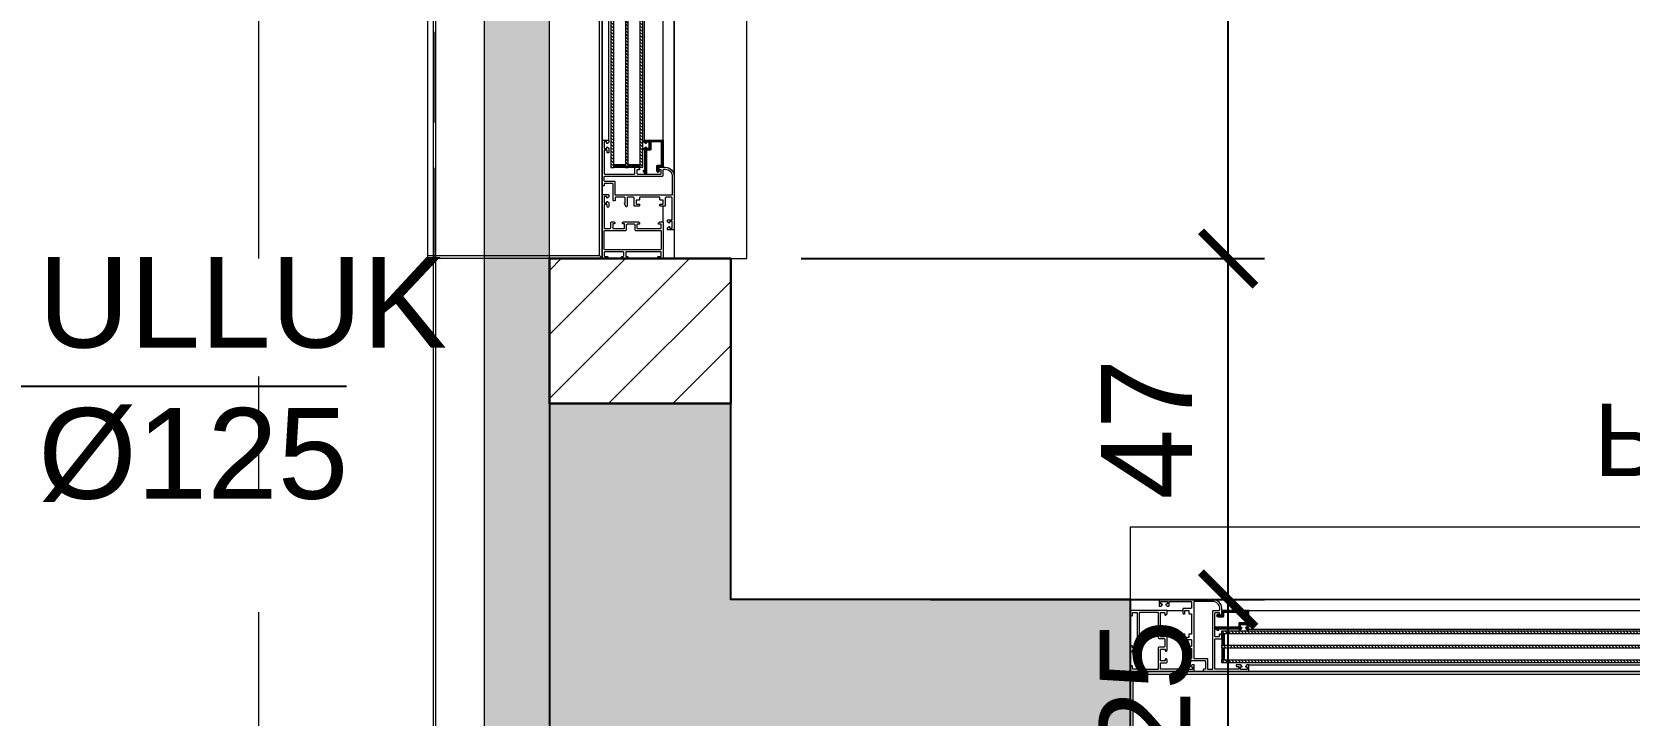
# Model space of a CAD drawing. Header units: centimetres. Extents: x 111832 to 117233, y -55119 to -48329.
# Drawn here: x 113893.1 to 114113, y -53125.3 to -53031.1 of the extents above; entities that cross this region are included whole.
import ezdxf

# ---------------------------------------------------------------- set-up
doc = ezdxf.new("R2010")
doc.units = ezdxf.units.CM
doc.header["$LTSCALE"] = 50
doc.header["$MEASUREMENT"] = 0
for name, pattern in [('AXES', [2, 1.25, -0.25, 0.25, -0.25]), ('CACHE', [0.375, 0.25, -0.125]), ('CONTINU', [0])]:
    doc.linetypes.add(name, pattern=pattern)
doc.layers.get('0').update_dxf_attribs({"color": 8})
for name, color, linetype in [('AXES', 10, 'AXES'), ('BETON COUPE', 3, 'CONTINU'), ('BETON TRAME', 252, 'Continuous'), ('COTE 50ème', 1, 'Continuous'), ('TEXTE', 7, 'Continuous')]:
    doc.layers.add(name, color=color, linetype=linetype)
for name, color, linetype, lineweight in [('CONSOLE ISOL.', 214, 'Continuous', 15), ('ISOLATION', 252, 'Continuous', 0), ('MACONNERIE COUPE', 7, 'Continuous', 30), ('MACONNERIE HACHURE', 253, 'Continuous', 13), ('WD_Corner', 154, 'Continuous', 5), ('WINDOWS', 21, 'Continuous', 5)]:
    doc.layers.add(name, color=color, linetype=linetype, lineweight=lineweight)
doc.styles.add('GENERATED_STYLE_1', font='arial.ttf')
doc.styles.add('RS_TEXT_1.50', font='arial.ttf', dxfattribs={"height": 12.5})
doc.styles.add('RS_TXT_50', font='arial.ttf', dxfattribs={"height": 12.5})
doc.dimstyles.new('ISO-25', dxfattribs={"dimtxt": 2.5, "dimasz": 2.5, "dimexe": 1.25, "dimexo": 0.625, "dimtad": 1, "dimtxsty": 'Standard', "dimcen": 2.5, "dimadec": 0, "dimazin": 0, "dimtfac": 1, "dimtmove": 0, "dimatfit": 3, "dimfxl": 1, "dimarcsym": 0})
doc.dimstyles.new('RS_50CM_LINEAIRE', dxfattribs={"dimscale": 5, "dimtxt": 12.5, "dimasz": 1.5, "dimexe": 1, "dimexo": 2.5, "dimgap": 1, "dimtad": 1, "dimdec": 1, "dimrnd": 0.5, "dimdsep": 46, "dimtxsty": 'RS_TXT_50', "dimblk1": 'ARCHTICK', "dimblk2": 'ARCHTICK', "dimsah": 1, "dimcen": 2.5, "dimdle": 1, "dimclrt": 4, "dimadec": 0, "dimazin": 2, "dimtfac": 1, "dimtdec": 1, "dimtix": 1, "dimtmove": 2, "dimatfit": 3, "dimfxl": 1, "dimtolj": 1, "dimtzin": 0, "dimarcsym": 0})

# ---------------------------------------------------------------- blocks, each defined once
blk = doc.blocks.new('A$C7560ca7f')
at = {"layer": 'AXES', "lineweight": 5, "ltscale": 1.3}
blk.add_line((-30, -4150), (-30, -1058.41), dxfattribs=at)
blk = doc.blocks.new('DRITARE POS 3')
at = {"layer": 'WINDOWS'}
h = blk.add_hatch(dxfattribs=at)
h.set_pattern_fill('ANSI31', color=140, scale=2.5, angle=450)
h.set_pattern_definition([(135, (-46708.9128, -43842.58123), (-0.2209708691, -0.2209708691), [])])
h.paths.add_polyline_path([(-8.71, -90.15), (-8.71, -147.54), (-8.31, -147.54), (-8.31, -90.15)])
h.paths.add_polyline_path([(-6.71, -90.15), (-6.71, -147.54), (-6.31, -147.54), (-6.31, -90.15)])
h.paths.add_polyline_path([(-4.71, -90.15), (-4.71, -147.53), (-4.31, -147.53), (-4.31, -90.15)])
at = {"layer": 'WINDOWS', "transparency": 33554559}
h = blk.add_hatch(dxfattribs=at)
h.set_pattern_fill('ANSI31', color=140, angle=450)
h.set_pattern_definition([(135, (-46708.90849, -43859.58123), (-0.08838834765, -0.08838834765), [])])
h.paths.add_polyline_path([(-6.71, -147.54), (-8.31, -147.54), (-8.31, -147.14), (-6.71, -147.14)])
h.paths.add_polyline_path([(-4.71, -147.54), (-6.31, -147.54), (-6.31, -147.14), (-4.71, -147.14)])
h.paths.add_polyline_path([(-6.71, -90.55), (-8.31, -90.55), (-8.31, -90.15), (-6.71, -90.15)])
h.paths.add_polyline_path([(-4.71, -90.55), (-6.31, -90.55), (-6.31, -90.15), (-4.71, -90.15)])
h = blk.add_hatch(dxfattribs=at)
h.set_pattern_fill('ANSI31', color=256, angle=450)
h.set_pattern_definition([(135, (-46708.71279, -43842.58135), (-0.08838834765, -0.08838834765), [])])
h.paths.add_polyline_path([(-1.72, -147.16, -0.414214), (-1.81, -147.25), (-2.28, -147.25, 0.414214), (-2.37, -147.34), (-2.37, -148.08, 1.835735), (-2.15, -147.94), (-2.15, -147.47), (-1.74, -147.47), (-1.5, -147.53), (-1.5, -143.85, 0.414214), (-1.55, -143.8), (-4.06, -143.8, 0.414214), (-4.12, -143.85), (-4.12, -144.06, 0.250765), (-4.09, -144.1), (-3.92, -144.24, 0.599022), (-3.84, -144.19), (-3.84, -144.06), (-3.46, -144.06), (-3.46, -144.92), (-3.84, -144.92), (-3.84, -144.79, 0.649779), (-3.93, -144.74), (-4.1, -144.88, 0.212283), (-4.12, -144.92), (-4.12, -145.12, 0.414214), (-4.06, -145.18), (-4.02, -145.18), (-4.02, -147.92), (-4.15, -147.92, 0.603122), (-4.23, -148.07), (-3.99, -148.42, 0.737396), (-3.82, -148.37), (-3.82, -145.18), (-3.31, -145.18, 0.414214), (-3.22, -145.08), (-3.22, -144.02), (-1.81, -144.02, -0.414214), (-1.72, -144.11)])
at = {"layer": 'WINDOWS', "color": 165, "linetype": 'CACHE'}
blk.add_line((-32.9, -160.11), (-32.9, 0), dxfattribs=at)
at = {"layer": 'WINDOWS'}
for p, q in [((-0.01, -148.63), (0, -88.98)), ((-9.89, -143.83), (-9.89, -93.83)), ((-9, -143.85), (-9, -93.83)), ((-4.11, -93.84), (-4.12, -143.85)), ((-1.5, -143.85), (-1.49, -93.84)), ((-9.9, -151.38), (-9.9, -150)), ((-1.5, -155.12), (-1.5, -152.86))]:
    blk.add_line(p, q, dxfattribs=at)
at = {"layer": 'WINDOWS', "color": 165}
for points in [[(-9.9, 0), (-9.9, -160.11), (-33.9, -160.11), (-33.9, 0)], [(-10.3, -159.71), (-10.3, -0.4), (-9.9, 0), (-9.9, -160.11)], [(0, 0), (0, -160.11), (10, -160.11), (10, 0)], [(-9.9, -160.11), (-33.9, -160.11), (-33.9, -159.71), (-10.3, -159.71)]]:
    blk.add_lwpolyline(points, close=True, dxfattribs=at)
at = {"layer": 'WINDOWS'}
for points in [[(-9.9, -160.11), (-9.9, 0), (0, 0), (0, -160.11)], [(-1.78, -158.84), (-1.83, -158.9), (-9.56, -158.9), (-9.62, -158.84), (-9.62, -156.3), (-9.56, -156.25), (-6.63, -156.25), (-6.54, -156.15), (-6.54, -155.41), (-6.44, -155.31), (-5.51, -155.31), (-5.42, -155.41), (-5.42, -156.15), (-5.32, -156.25), (-1.83, -156.25), (-1.78, -156.3)]]:
    blk.add_lwpolyline(points, close=True, dxfattribs=at)
at = {"layer": 'WINDOWS', "color": 140}
for points in [[(-8.71, -90.15), (-8.71, -147.54), (-8.31, -147.54), (-8.31, -90.15)], [(-6.71, -90.15), (-6.71, -147.54), (-6.31, -147.54), (-6.31, -90.15)], [(-4.71, -90.15), (-4.71, -147.53), (-4.31, -147.53), (-4.31, -90.15)], [(-6.71, -147.54), (-8.31, -147.54), (-8.31, -147.14), (-6.71, -147.14)], [(-4.71, -147.54), (-6.31, -147.54), (-6.31, -147.14), (-4.71, -147.14)]]:
    blk.add_lwpolyline(points, close=True, dxfattribs=at)
at = {"layer": 'WINDOWS'}
for points in [[(0, -156.1, -0.414214), (-0.06, -156.15), (-0.84, -156.15, -0.414214), (-0.9, -156.1), (-0.9, -155.89, -0.250765), (-0.88, -155.85), (-0.71, -155.72, -0.599022), (-0.62, -155.76), (-0.62, -155.86, 0.414214), (-0.56, -155.91), (-0.3, -155.91, 0.414214), (-0.25, -155.86), (-0.25, -155.07, 0.414214), (-0.3, -155.02), (-0.56, -155.02, 0.414214), (-0.62, -155.07), (-0.62, -155.16, -0.599022), (-0.71, -155.21), (-0.88, -155.08, -0.250765), (-0.9, -155.03), (-0.9, -154.83, -0.414214), (-0.84, -154.77), (-0.34, -154.77, 0.414214), (-0.28, -154.72), (-0.28, -151.77, 0.414214), (-0.38, -151.67), (-1.12, -151.67, 0.414214), (-1.22, -151.77), (-1.22, -152.79, -0.414214), (-1.31, -152.89), (-1.87, -152.89, -0.414214), (-1.96, -152.79), (-1.96, -152.66, -0.414214), (-1.91, -152.61), (-1.55, -152.61, 0.414214), (-1.5, -152.55), (-1.5, -152.1, 0.414214), (-1.55, -152.05), (-1.91, -152.05, -0.414214), (-1.96, -151.99), (-1.96, -151.73, 0.414214), (-2.02, -151.67), (-4.71, -151.67, 0.414214), (-4.76, -151.73), (-4.76, -151.99, -0.414214), (-4.82, -152.05), (-5.17, -152.05, 0.414214), (-5.23, -152.1), (-5.23, -152.55, 0.414214), (-5.17, -152.61), (-4.82, -152.61, -0.414214), (-4.76, -152.66), (-4.76, -152.79, -0.414214), (-4.86, -152.89), (-5.42, -152.89, -0.414214), (-5.51, -152.79), (-5.51, -151.77, 0.414214), (-5.6, -151.67), (-6.39, -151.67, 0.414214), (-6.48, -151.77), (-6.48, -152.89, -0.809546), (-6.66, -152.93), (-6.85, -152.5, -0.543142), (-6.8, -152.42, 0.414214), (-6.74, -152.36), (-6.74, -151.77, 0.414214), (-6.84, -151.67), (-8.07, -151.67, 0.414214), (-8.12, -151.73), (-8.12, -152.08, -0.414214), (-8.18, -152.14), (-8.35, -152.14, -0.414214), (-8.4, -152.08), (-8.4, -149.86, 0.414214), (-8.5, -149.77), (-9.56, -149.77, 0.414214), (-9.62, -149.83), (-9.62, -150.03, -0.414214), (-9.67, -150.09), (-9.84, -150.09, -0.414214), (-9.9, -150.03), (-9.9, -143.85, -0.414214), (-9.84, -143.8), (-9.06, -143.8, -0.414214), (-9, -143.85), (-9, -144.06, -0.250765), (-9.03, -144.1), (-9.19, -144.24, -0.599022), (-9.28, -144.19), (-9.28, -144.1, 0.414214), (-9.34, -144.04), (-9.6, -144.04, 0.414214), (-9.65, -144.1), (-9.65, -144.88, 0.414214), (-9.6, -144.94), (-9.34, -144.94, 0.414214), (-9.28, -144.88), (-9.28, -144.79, -0.599022), (-9.19, -144.74), (-9.03, -144.87, -0.250765), (-9, -144.92), (-9, -145.5, -0.414214), (-9.06, -145.55), (-9.15, -145.55, -0.414214), (-9.21, -145.5), (-9.21, -145.23, 0.414214), (-9.26, -145.18), (-9.56, -145.18, 0.414214), (-9.62, -145.23), (-9.62, -148.41, 0.414214), (-9.56, -148.46), (-5.47, -148.46, 0.414214), (-5.42, -148.41), (-5.42, -147.59, -0.414214), (-5.36, -147.53), (-4.97, -147.53, -0.198912), (-4.93, -147.55), (-4.78, -147.7, -0.198912), (-4.76, -147.74), (-4.76, -147.81, -0.414214), (-4.82, -147.87), (-5.04, -147.87, 0.414214), (-5.14, -147.96), (-5.14, -148.37, 0.414214), (-5.04, -148.46), (-1.87, -148.46, 0.414214), (-1.78, -148.37), (-1.78, -147.96, 0.414214), (-1.87, -147.87), (-2.09, -147.87, -0.414214), (-2.15, -147.81), (-2.15, -147.74, -0.198912), (-2.13, -147.7), (-1.98, -147.55, -0.198912), (-1.94, -147.53), (-1.22, -147.53, -0.414214), (0, -148.74)], [(-1.74, -147.47), (-2.09, -147.47, 0.414214), (-2.15, -147.53), (-2.15, -147.9, 0.247394), (-2.13, -147.95, -1.657435), (-2.37, -148.08), (-2.37, -147.34, -0.414214), (-2.28, -147.25), (-1.81, -147.25, 0.414214), (-1.72, -147.16), (-1.72, -144.11, 0.414214), (-1.81, -144.02), (-3.16, -144.02, 0.414214), (-3.22, -144.08), (-3.22, -145.08, -0.414214), (-3.31, -145.18), (-3.76, -145.18, 0.414214), (-3.82, -145.23), (-3.82, -148.37, -0.737396), (-3.99, -148.42), (-4.23, -148.07, -0.603122), (-4.15, -147.92), (-4.08, -147.92, 0.414214), (-4.02, -147.87), (-4.02, -145.18), (-4.06, -145.18, -0.414214), (-4.12, -145.12), (-4.12, -144.92, -0.250765), (-4.09, -144.87), (-3.92, -144.74, -0.599022), (-3.84, -144.79), (-3.84, -144.86, 0.414214), (-3.78, -144.92), (-3.52, -144.92, 0.414214), (-3.46, -144.86), (-3.46, -144.11, 0.414214), (-3.52, -144.06), (-3.78, -144.06, 0.414214), (-3.84, -144.11), (-3.84, -144.19, -0.599022), (-3.92, -144.24), (-4.09, -144.1, -0.250765), (-4.12, -144.06), (-4.12, -143.85, -0.414214), (-4.06, -143.8), (-1.55, -143.8, -0.414214), (-1.5, -143.85), (-1.5, -147.47), (-1.5, -147.53), (-1.74, -147.53)], [(-1.5, -147.9, -0.414214), (-1.4, -147.81), (-1.18, -147.81), (-1.18, -147.81, -0.414214), (-0.28, -148.74), (-0.28, -151.34, -0.414214), (-0.34, -151.39), (-8.07, -151.39, -0.414214), (-8.12, -151.34), (-8.12, -149.58, 0.414214), (-8.22, -149.49), (-9.52, -149.49, -0.414214), (-9.62, -149.4), (-9.62, -148.84, -0.414214), (-9.52, -148.74), (-1.59, -148.74, 0.414214), (-1.5, -148.65)], [(-7.08, -155.11), (-7.02, -155.05, -0.198912), (-6.98, -155.03), (-4.97, -155.03, -0.198912), (-4.93, -155.05), (-4.78, -155.2, -0.198912), (-4.76, -155.24), (-4.76, -155.31, -0.414214), (-4.82, -155.37), (-5.01, -155.37, 0.340481), (-5.14, -155.46), (-5.14, -155.87, 0.414214), (-5.04, -155.97), (-1.87, -155.97, 0.414214), (-1.78, -155.87), (-1.78, -155.46, 0.414214), (-1.87, -155.37), (-2.09, -155.37, -0.414214), (-2.15, -155.31), (-2.15, -155.24, -0.198912), (-2.13, -155.2), (-1.98, -155.05, -0.198912), (-1.94, -155.03), (-1.55, -155.03, -0.414214), (-1.5, -155.09), (-1.5, -160.06, -0.414214), (-1.55, -160.11), (-2.13, -160.11, -0.322823), (-2.19, -160.07), (-2.24, -159.91, -0.511918), (-2.19, -159.83), (-1.87, -159.83, 0.414214), (-1.78, -159.74), (-1.78, -159.27, 0.414214), (-1.87, -159.18), (-6.57, -159.18, 0.414214), (-6.67, -159.27), (-6.67, -159.74, 0.414214), (-6.57, -159.83), (-6.44, -159.83, -0.511918), (-6.39, -159.91), (-6.45, -160.07, -0.322823), (-6.5, -160.11), (-7.12, -160.11, -0.322823), (-7.17, -160.07), (-7.23, -159.91, -0.511918), (-7.17, -159.83), (-7.04, -159.83, 0.414214), (-6.95, -159.74), (-6.95, -159.27, 0.414214), (-7.04, -159.18), (-9.52, -159.18, 0.414214), (-9.62, -159.27), (-9.62, -159.74, 0.414214), (-9.52, -159.83), (-9.21, -159.83, -0.511918), (-9.15, -159.91), (-9.21, -160.07, -0.322823), (-9.26, -160.11), (-9.84, -160.11, -0.414214), (-9.9, -160.06), (-9.9, -151.36, -0.414214), (-9.84, -151.3), (-9.06, -151.3, -0.414214), (-9, -151.36), (-9, -151.6, -0.250765), (-9.03, -151.65), (-9.19, -151.76, -0.599022), (-9.28, -151.71), (-9.28, -151.6, 0.414214), (-9.34, -151.54), (-9.6, -151.54, 0.414214), (-9.65, -151.6), (-9.65, -152.38, 0.414214), (-9.6, -152.44), (-9.34, -152.44, 0.414214), (-9.28, -152.38), (-9.28, -152.31, -0.599022), (-9.19, -152.26), (-9.03, -152.37, -0.250765), (-9, -152.42), (-9, -152.95, -1), (-9.21, -152.95), (-9.21, -152.74, 0.414214), (-9.26, -152.68), (-9.56, -152.68, 0.414214), (-9.62, -152.74), (-9.62, -155.91, 0.414214), (-9.56, -155.97), (-8.83, -155.97, 0.414214), (-8.74, -155.87), (-8.74, -155.22, -0.414214), (-8.55, -155.03), (-8.3, -155.03, -0.198912), (-8.26, -155.05), (-8.2, -155.11, -0.198912), (-8.18, -155.15), (-8.18, -155.26, -0.414214), (-8.24, -155.31), (-8.4, -155.31, 0.414214), (-8.46, -155.37), (-8.46, -155.87, 0.414214), (-8.37, -155.97), (-6.91, -155.97, 0.414214), (-6.82, -155.87), (-6.82, -155.37, 0.414214), (-6.87, -155.31), (-7.04, -155.31, -0.414214), (-7.1, -155.26), (-7.1, -155.15, -0.198912)]]:
    blk.add_lwpolyline(points, format="xyb", close=True, dxfattribs=at)
blk = doc.blocks.new('DRITARE POS 2')
at = {"layer": 'WINDOWS'}
h = blk.add_hatch(dxfattribs=at)
h.set_pattern_fill('ANSI31', color=140, scale=2.5, angle=450)
h.set_pattern_definition([(135, (-46708.9128, -43852.52553), (-0.2209708691, -0.2209708691), [])])
h.paths.add_polyline_path([(-8.71, -100.09), (-8.71, -167.42), (-8.31, -167.42), (-8.31, -100.09)])
h.paths.add_polyline_path([(-6.71, -100.09), (-6.71, -167.42), (-6.31, -167.42), (-6.31, -100.09)])
h.paths.add_polyline_path([(-4.71, -100.09), (-4.71, -167.42), (-4.31, -167.42), (-4.31, -100.09)])
at = {"layer": 'WINDOWS', "transparency": 33554559}
h = blk.add_hatch(dxfattribs=at)
h.set_pattern_fill('ANSI31', color=140, angle=450)
h.set_pattern_definition([(135, (-46708.90849, -43869.52553), (-0.08838834765, -0.08838834765), [])])
h.paths.add_polyline_path([(-6.71, -167.42), (-8.31, -167.42), (-8.31, -167.02), (-6.71, -167.02)])
h.paths.add_polyline_path([(-4.71, -167.42), (-6.31, -167.42), (-6.31, -167.02), (-4.71, -167.02)])
h.paths.add_polyline_path([(-6.71, -100.49), (-8.31, -100.49), (-8.31, -100.09), (-6.71, -100.09)])
h.paths.add_polyline_path([(-4.71, -100.49), (-6.31, -100.49), (-6.31, -100.09), (-4.71, -100.09)])
h = blk.add_hatch(dxfattribs=at)
h.set_pattern_fill('ANSI31', color=256, angle=450)
h.set_pattern_definition([(135, (-46708.71279, -43862.46996), (-0.08838834765, -0.08838834765), [])])
h.paths.add_polyline_path([(-1.72, -167.05, -0.414214), (-1.81, -167.14), (-2.28, -167.14, 0.414214), (-2.37, -167.23), (-2.37, -167.97, 1.835735), (-2.15, -167.82), (-2.15, -167.36), (-1.74, -167.36), (-1.5, -167.42), (-1.5, -163.74, 0.414214), (-1.55, -163.69), (-4.06, -163.69, 0.414214), (-4.12, -163.74), (-4.12, -163.95, 0.250765), (-4.09, -163.99), (-3.92, -164.12, 0.599022), (-3.84, -164.08), (-3.84, -163.95), (-3.46, -163.95), (-3.46, -164.81), (-3.84, -164.81), (-3.84, -164.67, 0.649779), (-3.93, -164.63), (-4.1, -164.76, 0.212283), (-4.12, -164.81), (-4.12, -165.01, 0.414214), (-4.06, -165.07), (-4.02, -165.07), (-4.02, -167.81), (-4.15, -167.81, 0.603122), (-4.23, -167.96), (-3.99, -168.31, 0.737396), (-3.82, -168.26), (-3.82, -165.07), (-3.31, -165.07, 0.414214), (-3.22, -164.97), (-3.22, -163.91), (-1.81, -163.91, -0.414214), (-1.72, -164)])
at = {"layer": 'WINDOWS'}
for p, q in [((-0.01, -168.52), (0, -98.92)), ((-9.89, -163.72), (-9.89, -103.78)), ((-9, -163.74), (-9, -103.78)), ((-4.11, -103.78), (-4.12, -163.74)), ((-1.5, -163.74), (-1.49, -103.78)), ((-9.9, -171.27), (-9.9, -169.89)), ((-1.5, -175.01), (-1.5, -172.75))]:
    blk.add_line(p, q, dxfattribs=at)
at = {"layer": 'WINDOWS', "color": 165}
for points in [[(-9.9, 0), (-9.9, -180), (-33.9, -180), (-33.9, 0)], [(-10.3, -179.6), (-10.3, -0.4), (-9.9, 0), (-9.9, -180)], [(0, 0), (0, -180), (10, -180), (10, 0)], [(-9.9, -180), (-33.9, -180), (-33.9, -179.6), (-10.3, -179.6)]]:
    blk.add_lwpolyline(points, close=True, dxfattribs=at)
at = {"layer": 'WINDOWS'}
for points in [[(-9.9, -180), (-9.9, 0), (0, 0), (0, -180)], [(-1.78, -178.73), (-1.83, -178.79), (-9.56, -178.79), (-9.62, -178.73), (-9.62, -176.19), (-9.56, -176.14), (-6.63, -176.14), (-6.54, -176.04), (-6.54, -175.3), (-6.44, -175.2), (-5.51, -175.2), (-5.42, -175.3), (-5.42, -176.04), (-5.32, -176.14), (-1.83, -176.14), (-1.78, -176.19)]]:
    blk.add_lwpolyline(points, close=True, dxfattribs=at)
at = {"layer": 'WINDOWS', "color": 140}
for points in [[(-8.71, -100.09), (-8.71, -167.42), (-8.31, -167.42), (-8.31, -100.09)], [(-6.71, -100.09), (-6.71, -167.42), (-6.31, -167.42), (-6.31, -100.09)], [(-4.71, -100.09), (-4.71, -167.42), (-4.31, -167.42), (-4.31, -100.09)], [(-6.71, -167.42), (-8.31, -167.42), (-8.31, -167.02), (-6.71, -167.02)], [(-4.71, -167.42), (-6.31, -167.42), (-6.31, -167.02), (-4.71, -167.02)]]:
    blk.add_lwpolyline(points, close=True, dxfattribs=at)
at = {"layer": 'WINDOWS'}
for points in [[(0, -175.99, -0.414214), (-0.06, -176.04), (-0.84, -176.04, -0.414214), (-0.9, -175.99), (-0.9, -175.78, -0.250765), (-0.88, -175.73), (-0.71, -175.6, -0.599022), (-0.62, -175.65), (-0.62, -175.74, 0.414214), (-0.56, -175.8), (-0.3, -175.8, 0.414214), (-0.25, -175.74), (-0.25, -174.96, 0.414214), (-0.3, -174.9), (-0.56, -174.9, 0.414214), (-0.62, -174.96), (-0.62, -175.05, -0.599022), (-0.71, -175.1), (-0.88, -174.97, -0.250765), (-0.9, -174.92), (-0.9, -174.72, -0.414214), (-0.84, -174.66), (-0.34, -174.66, 0.414214), (-0.28, -174.61), (-0.28, -171.66, 0.414214), (-0.38, -171.56), (-1.12, -171.56, 0.414214), (-1.22, -171.66), (-1.22, -172.68, -0.414214), (-1.31, -172.78), (-1.87, -172.78, -0.414214), (-1.96, -172.68), (-1.96, -172.55, -0.414214), (-1.91, -172.5), (-1.55, -172.5, 0.414214), (-1.5, -172.44), (-1.5, -171.99, 0.414214), (-1.55, -171.94), (-1.91, -171.94, -0.414214), (-1.96, -171.88), (-1.96, -171.62, 0.414214), (-2.02, -171.56), (-4.71, -171.56, 0.414214), (-4.76, -171.62), (-4.76, -171.88, -0.414214), (-4.82, -171.94), (-5.17, -171.94, 0.414214), (-5.23, -171.99), (-5.23, -172.44, 0.414214), (-5.17, -172.5), (-4.82, -172.5, -0.414214), (-4.76, -172.55), (-4.76, -172.68, -0.414214), (-4.86, -172.78), (-5.42, -172.78, -0.414214), (-5.51, -172.68), (-5.51, -171.66, 0.414214), (-5.6, -171.56), (-6.39, -171.56, 0.414214), (-6.48, -171.66), (-6.48, -172.78, -0.809546), (-6.66, -172.81), (-6.85, -172.39, -0.543142), (-6.8, -172.31, 0.414214), (-6.74, -172.25), (-6.74, -171.66, 0.414214), (-6.84, -171.56), (-8.07, -171.56, 0.414214), (-8.12, -171.62), (-8.12, -171.97, -0.414214), (-8.18, -172.03), (-8.35, -172.03, -0.414214), (-8.4, -171.97), (-8.4, -169.75, 0.414214), (-8.5, -169.66), (-9.56, -169.66, 0.414214), (-9.62, -169.71), (-9.62, -169.92, -0.414214), (-9.67, -169.98), (-9.84, -169.98, -0.414214), (-9.9, -169.92), (-9.9, -163.74, -0.414214), (-9.84, -163.69), (-9.06, -163.69, -0.414214), (-9, -163.74), (-9, -163.95, -0.250765), (-9.03, -163.99), (-9.19, -164.12, -0.599022), (-9.28, -164.08), (-9.28, -163.98, 0.414214), (-9.34, -163.93), (-9.6, -163.93, 0.414214), (-9.65, -163.98), (-9.65, -164.77, 0.414214), (-9.6, -164.82), (-9.34, -164.82, 0.414214), (-9.28, -164.77), (-9.28, -164.67, -0.599022), (-9.19, -164.63), (-9.03, -164.76, -0.250765), (-9, -164.81), (-9, -165.38, -0.414214), (-9.06, -165.44), (-9.15, -165.44, -0.414214), (-9.21, -165.38), (-9.21, -165.12, 0.414214), (-9.26, -165.07), (-9.56, -165.07, 0.414214), (-9.62, -165.12), (-9.62, -168.3, 0.414214), (-9.56, -168.35), (-5.47, -168.35, 0.414214), (-5.42, -168.3), (-5.42, -167.47, -0.414214), (-5.36, -167.42), (-4.97, -167.42, -0.198912), (-4.93, -167.44), (-4.78, -167.59, -0.198912), (-4.76, -167.63), (-4.76, -167.7, -0.414214), (-4.82, -167.75), (-5.04, -167.75, 0.414214), (-5.14, -167.85), (-5.14, -168.26, 0.414214), (-5.04, -168.35), (-1.87, -168.35, 0.414214), (-1.78, -168.26), (-1.78, -167.85, 0.414214), (-1.87, -167.75), (-2.09, -167.75, -0.414214), (-2.15, -167.7), (-2.15, -167.63, -0.198912), (-2.13, -167.59), (-1.98, -167.44, -0.198912), (-1.94, -167.42), (-1.22, -167.42, -0.414214), (0, -168.63)], [(-1.74, -167.36), (-2.09, -167.36, 0.414214), (-2.15, -167.42), (-2.15, -167.79, 0.247394), (-2.13, -167.84, -1.657435), (-2.37, -167.97), (-2.37, -167.23, -0.414214), (-2.28, -167.14), (-1.81, -167.14, 0.414214), (-1.72, -167.05), (-1.72, -164, 0.414214), (-1.81, -163.91), (-3.16, -163.91, 0.414214), (-3.22, -163.97), (-3.22, -164.97, -0.414214), (-3.31, -165.07), (-3.76, -165.07, 0.414214), (-3.82, -165.12), (-3.82, -168.26, -0.737396), (-3.99, -168.31), (-4.23, -167.96, -0.603122), (-4.15, -167.81), (-4.08, -167.81, 0.414214), (-4.02, -167.75), (-4.02, -165.07), (-4.06, -165.07, -0.414214), (-4.12, -165.01), (-4.12, -164.81, -0.250765), (-4.09, -164.76), (-3.92, -164.63, -0.599022), (-3.84, -164.67), (-3.84, -164.75, 0.414214), (-3.78, -164.81), (-3.52, -164.81, 0.414214), (-3.46, -164.75), (-3.46, -164, 0.414214), (-3.52, -163.95), (-3.78, -163.95, 0.414214), (-3.84, -164), (-3.84, -164.08, -0.599022), (-3.92, -164.12), (-4.09, -163.99, -0.250765), (-4.12, -163.95), (-4.12, -163.74, -0.414214), (-4.06, -163.69), (-1.55, -163.69, -0.414214), (-1.5, -163.74), (-1.5, -167.36), (-1.5, -167.42), (-1.74, -167.42)], [(-1.5, -167.79, -0.414214), (-1.4, -167.7), (-1.18, -167.7), (-1.18, -167.7, -0.414214), (-0.28, -168.63), (-0.28, -171.23, -0.414214), (-0.34, -171.28), (-8.07, -171.28, -0.414214), (-8.12, -171.23), (-8.12, -169.47, 0.414214), (-8.22, -169.38), (-9.52, -169.38, -0.414214), (-9.62, -169.29), (-9.62, -168.73, -0.414214), (-9.52, -168.63), (-1.59, -168.63, 0.414214), (-1.5, -168.54)], [(-7.08, -175), (-7.02, -174.94, -0.198912), (-6.98, -174.92), (-4.97, -174.92, -0.198912), (-4.93, -174.94), (-4.78, -175.09, -0.198912), (-4.76, -175.13), (-4.76, -175.2, -0.414214), (-4.82, -175.26), (-5.01, -175.26, 0.340481), (-5.14, -175.35), (-5.14, -175.76, 0.414214), (-5.04, -175.86), (-1.87, -175.86, 0.414214), (-1.78, -175.76), (-1.78, -175.35, 0.414214), (-1.87, -175.26), (-2.09, -175.26, -0.414214), (-2.15, -175.2), (-2.15, -175.13, -0.198912), (-2.13, -175.09), (-1.98, -174.94, -0.198912), (-1.94, -174.92), (-1.55, -174.92, -0.414214), (-1.5, -174.98), (-1.5, -179.94, -0.414214), (-1.55, -180), (-2.13, -180, -0.322823), (-2.19, -179.96), (-2.24, -179.79, -0.511918), (-2.19, -179.72), (-1.87, -179.72, 0.414214), (-1.78, -179.63), (-1.78, -179.16, 0.414214), (-1.87, -179.07), (-6.57, -179.07, 0.414214), (-6.67, -179.16), (-6.67, -179.63, 0.414214), (-6.57, -179.72), (-6.44, -179.72, -0.511918), (-6.39, -179.79), (-6.45, -179.96, -0.322823), (-6.5, -180), (-7.12, -180, -0.322823), (-7.17, -179.96), (-7.23, -179.79, -0.511918), (-7.17, -179.72), (-7.04, -179.72, 0.414214), (-6.95, -179.63), (-6.95, -179.16, 0.414214), (-7.04, -179.07), (-9.52, -179.07, 0.414214), (-9.62, -179.16), (-9.62, -179.63, 0.414214), (-9.52, -179.72), (-9.21, -179.72, -0.511918), (-9.15, -179.79), (-9.21, -179.96, -0.322823), (-9.26, -180), (-9.84, -180, -0.414214), (-9.9, -179.94), (-9.9, -171.25, -0.414214), (-9.84, -171.19), (-9.06, -171.19, -0.414214), (-9, -171.25), (-9, -171.49, -0.250765), (-9.03, -171.53), (-9.19, -171.65, -0.599022), (-9.28, -171.6), (-9.28, -171.49, 0.414214), (-9.34, -171.43), (-9.6, -171.43, 0.414214), (-9.65, -171.49), (-9.65, -172.27, 0.414214), (-9.6, -172.33), (-9.34, -172.33, 0.414214), (-9.28, -172.27), (-9.28, -172.2, -0.599022), (-9.19, -172.15), (-9.03, -172.26, -0.250765), (-9, -172.31), (-9, -172.84, -1), (-9.21, -172.84), (-9.21, -172.63, 0.414214), (-9.26, -172.57), (-9.56, -172.57, 0.414214), (-9.62, -172.63), (-9.62, -175.8, 0.414214), (-9.56, -175.86), (-8.83, -175.86, 0.414214), (-8.74, -175.76), (-8.74, -175.11, -0.414214), (-8.55, -174.92), (-8.3, -174.92, -0.198912), (-8.26, -174.94), (-8.2, -175, -0.198912), (-8.18, -175.04), (-8.18, -175.15, -0.414214), (-8.24, -175.2), (-8.4, -175.2, 0.414214), (-8.46, -175.26), (-8.46, -175.76, 0.414214), (-8.37, -175.86), (-6.91, -175.86, 0.414214), (-6.82, -175.76), (-6.82, -175.26, 0.414214), (-6.87, -175.2), (-7.04, -175.2, -0.414214), (-7.1, -175.15), (-7.1, -175.04, -0.198912)]]:
    blk.add_lwpolyline(points, format="xyb", close=True, dxfattribs=at)
at = {"layer": 'WINDOWS', "color": 165, "insert": (27.15, -116.22), "char_height": 10, "attachment_point": 7, "rotation": 90, "style": 'GENERATED_STYLE_1'}
blk.add_mtext('\\A1;\\pt0;P{\\H0.6x;neto}= 0', dxfattribs=at)
blk = doc.blocks.new('_ArchTick')
at = {"color": 0, "linetype": 'ByBlock', "const_width": 0.15}
blk.add_lwpolyline([(-0.5, -0.5), (0.5, 0.5)], dxfattribs=at)
blk = doc.blocks.new('*D988')
at = {"layer": 'COTE 50ème', "color": 0, "lineweight": -2, "ltscale": 0.5, "transparency": 16777216}
for p, q in [((114057.85, -53109.36), (114057.85, -53101.86)), ((114016.87, -53109.36), (114062.85, -53109.36)), ((114057.85, -53134.36), (114057.85, -53109.36)), ((114016.87, -53134.36), (114062.85, -53134.36)), ((114057.85, -53134.36), (114057.85, -53141.86))]:
    blk.add_line(p, q, dxfattribs=at)
at = {"layer": 'Defpoints', "color": 0, "ltscale": 0.5, "transparency": 16777216}
for p in [(114004.37, -53109.36), (114057.85, -53109.36), (114004.37, -53134.36)]:
    blk.add_point(p, dxfattribs=at)
at = {"layer": 'COTE 50ème', "color": 0, "lineweight": -2, "ltscale": 0.5, "transparency": 16777216, "xscale": 7.5, "yscale": 7.5, "zscale": 7.5}
for p, rotation in [((114057.85, -53109.36), 270), ((114057.85, -53134.36), 90)]:
    blk.add_blockref('_ArchTick', p, dxfattribs=dict(at, rotation=rotation))
at = {"layer": 'COTE 50ème', "color": 4, "ltscale": 0.5, "transparency": 16777216, "insert": (114046.47, -53121.86), "char_height": 12.5, "attachment_point": 5, "rotation": 90, "style": 'RS_TXT_50'}
blk.add_mtext('\\A1;25', dxfattribs=at)
blk = doc.blocks.new('*D989')
at = {"layer": 'COTE 50ème', "color": 0, "lineweight": -2, "ltscale": 0.5, "transparency": 16777216}
for p, q in [((114057.85, -53114.36), (114057.85, -53057.36)), ((113999.05, -53062.36), (114062.85, -53062.36)), ((114016.87, -53109.36), (114062.85, -53109.36))]:
    blk.add_line(p, q, dxfattribs=at)
at = {"layer": 'Defpoints', "color": 0, "ltscale": 0.5, "transparency": 16777216}
for p in [(113986.55, -53062.36), (114057.85, -53062.36), (114004.37, -53109.36)]:
    blk.add_point(p, dxfattribs=at)
at = {"layer": 'COTE 50ème', "color": 0, "lineweight": -2, "ltscale": 0.5, "transparency": 16777216, "xscale": 7.5, "yscale": 7.5, "zscale": 7.5}
for p, rotation in [((114057.85, -53062.36), 90), ((114057.85, -53109.36), 270)]:
    blk.add_blockref('_ArchTick', p, dxfattribs=dict(at, rotation=rotation))
at = {"layer": 'COTE 50ème', "color": 4, "ltscale": 0.5, "transparency": 16777216, "insert": (114046.6, -53085.86), "char_height": 12.5, "attachment_point": 5, "rotation": 90, "style": 'RS_TXT_50'}
blk.add_mtext('\\A1;47', dxfattribs=at)
blk = doc.blocks.new('*D990')
at = {"layer": 'COTE 50ème', "color": 0, "lineweight": -2, "ltscale": 0.5, "transparency": 16777216}
for p, q in [((114057.85, -53067.36), (114057.85, -52897.25)), ((113996.99, -52902.25), (114062.85, -52902.25)), ((113999.05, -53062.36), (114062.85, -53062.36))]:
    blk.add_line(p, q, dxfattribs=at)
at = {"layer": 'Defpoints', "color": 0, "ltscale": 0.5, "transparency": 16777216}
for p in [(113984.49, -52902.25), (114057.85, -52902.25), (113986.55, -53062.36)]:
    blk.add_point(p, dxfattribs=at)
at = {"layer": 'COTE 50ème', "color": 0, "lineweight": -2, "ltscale": 0.5, "transparency": 16777216, "xscale": 7.5, "yscale": 7.5, "zscale": 7.5}
for p, rotation in [((114057.85, -52902.25), 90), ((114057.85, -53062.36), 270)]:
    blk.add_blockref('_ArchTick', p, dxfattribs=dict(at, rotation=rotation))
at = {"layer": 'COTE 50ème', "color": 4, "ltscale": 0.5, "transparency": 16777216, "insert": (114046.47, -52982.31), "char_height": 12.5, "attachment_point": 5, "rotation": 90, "style": 'RS_TXT_50'}
blk.add_mtext('\\A1;160', dxfattribs=at)

msp = doc.modelspace()

# ---------------------------------------------------------------- hatches: boundary and pattern name
at = {"layer": 'BETON TRAME', "transparency": 33554559}
h = msp.add_hatch(color=256, dxfattribs=at)
h.dxf.hatch_style = 1
h.paths.add_polyline_path([(115189.37, -52797.36), (115224.37, -52797.36), (115224.37, -53272.36), (114694.37, -53272.36), (114694.37, -52797.36), (114729.37, -52797.36), (114729.37, -53232.36), (114939.37, -53232.36), (114939.37, -52902.36), (114979.37, -52902.36), (114979.37, -53232.36), (115189.37, -53232.36)])
h.paths.add_polyline_path([(114824.37, -52057.36), (114799.37, -52057.36), (114799.37, -52562.36), (114824.37, -52562.36)])
h.paths.add_polyline_path([(115119.37, -52057.36), (115094.37, -52057.36), (115094.37, -52562.36), (115119.37, -52562.36)])
h.paths.add_polyline_path([(114689.37, -52082.36), (114799.37, -52082.36), (114799.37, -52057.36), (114689.37, -52057.36)])
h.paths.add_polyline_path([(114229.37, -52082.36), (114329.37, -52082.36), (114329.37, -52057.36), (114229.37, -52057.36)])
h.paths.add_polyline_path([(113989.37, -52147.36), (113964.37, -52147.36), (113964.37, -52057.36), (113989.37, -52057.36)])
h.paths.add_polyline_path([(113964.37, -52567.36), (113989.37, -52567.36), (113989.37, -52424.25), (113964.37, -52424.25)])
h.paths.add_polyline_path([(113964.37, -52887.36), (113989.37, -52887.36), (113989.37, -52747.36), (113964.37, -52747.36)])
h.paths.add_polyline_path([(113964.37, -53134.36), (114044.37, -53134.36), (114044.37, -53109.36), (113989.37, -53109.36), (113989.37, -53082.36), (113964.37, -53082.36)])
h.paths.add_polyline_path([(114329.37, -53134.36), (114399.37, -53134.36), (114399.37, -53109.36), (114329.37, -53109.36)])
h.paths.add_polyline_path([(114484.37, -53134.36), (114499.37, -53134.36), (114499.37, -53109.36), (114484.37, -53109.36)])
h.paths.add_polyline_path([(115434.48, -53134.36), (115419.37, -53134.36), (115419.37, -53109.36), (115434.48, -53109.36)])
h.paths.add_polyline_path([(115589.37, -53134.36), (115519.37, -53134.36), (115519.37, -53109.36), (115589.37, -53109.36)])
h.paths.add_polyline_path([(115954.37, -53134.36), (115874.37, -53134.36), (115874.37, -53109.36), (115929.37, -53109.36), (115929.37, -53062.36), (115954.37, -53062.36)])
h.paths.add_polyline_path([(115954.37, -52887.36), (115929.37, -52887.36), (115929.37, -52747.36), (115954.37, -52747.36)])
h.paths.add_polyline_path([(115929.37, -52147.36), (115954.37, -52147.36), (115954.37, -52057.36), (115929.37, -52057.36)])
h.paths.add_polyline_path([(115689.37, -52082.36), (115689.37, -52057.36), (115589.37, -52057.36), (115589.37, -52082.36)])
h.paths.add_polyline_path([(115119.37, -52082.36), (115229.37, -52082.36), (115229.37, -52057.36), (115119.37, -52057.36)])
h.paths.add_polyline_path([(115954.37, -52567.36), (115929.37, -52567.36), (115929.37, -52424.25), (115954.37, -52424.25)])
h.paths.add_polyline_path([(115764.37, -52507.36), (115704.37, -52507.36), (115704.37, -52482.36), (115764.37, -52482.36)])
h.paths.add_polyline_path([(115579.37, -52507.36), (115519.37, -52507.36), (115519.37, -52482.36), (115579.37, -52482.36)])
h.paths.add_polyline_path([(114339.37, -52507.36), (114399.37, -52507.36), (114399.37, -52482.36), (114339.37, -52482.36)])
h.paths.add_polyline_path([(114154.37, -52507.36), (114214.37, -52507.36), (114214.37, -52482.36), (114154.37, -52482.36)])
at = {"layer": 'ISOLATION', "transparency": 33554687}
h = msp.add_hatch(dxfattribs=at)
h.set_pattern_fill('INSUL', color=256, scale=10, angle=45)
h.set_pattern_definition([(45, (1225.213, 1325.2256), (-2.65165043, 2.65165043), []), (45, (1224.329, 1326.1095), (-2.65165043, 2.65165043), [1.25, -1.25]), (45, (1223.445, 1326.9934), (-2.65165043, 2.65165043), [1.25, -1.25])])
h.paths.add_polyline_path([(114856.37, -53272.36), (114694.37, -53272.36), (114694.37, -53147.36), (114399.37, -53147.36), (114399.37, -53134.36), (113964.37, -53134.36), (113964.37, -52082.36), (113884.37, -52082.36), (113884.37, -52122.36), (113859.37, -52122.36), (113859.37, -52057.36), (115094.37, -52057.36), (115094.37, -52048.36), (113850.37, -52048.36), (113850.37, -52131.36), (113893.37, -52131.36), (113893.37, -52091.36), (113955.37, -52091.36), (113955.37, -53143.36), (114390.37, -53143.36), (114390.37, -53156.36), (114685.37, -53156.36), (114685.37, -53281.36), (114856.37, -53281.36)])
at = {"layer": 'MACONNERIE HACHURE'}
h = msp.add_hatch(dxfattribs=at)
h.set_pattern_fill('ANSI31', color=256, scale=50, style=0)
h.set_pattern_definition([(45, (923.721, 14234.1016), (-4.41941738, 4.41941738), [])])
h.paths.add_polyline_path([(114499.37, -53137.36), (114499.37, -53147.36), (114399.37, -53147.36), (114399.37, -53097.36), (114499.37, -53097.36), (114499.37, -53107.36), (114414.37, -53107.36), (114414.37, -53137.36)])
h.paths.add_polyline_path([(115954.37, -52057.36), (116034.37, -52057.36), (116034.37, -52082.36), (115954.37, -52082.36)])
h.paths.add_polyline_path([(113964.37, -52057.36), (113884.37, -52057.36), (113884.37, -52082.36), (113964.37, -52082.36)])
h.paths.add_polyline_path([(113884.37, -52082.36), (113859.37, -52082.36), (113859.37, -52130.36), (113884.37, -52130.36)])
h.paths.add_polyline_path([(113989.37, -52154.25), (113964.37, -52154.25), (113964.37, -52147.36), (113989.37, -52147.36)])
h.paths.add_polyline_path([(115954.37, -52154.25), (115929.37, -52154.25), (115929.37, -52147.36), (115954.37, -52147.36)])
h.paths.add_polyline_path([(114926.37, -53272.36), (114926.37, -53387.36), (114992.37, -53387.36), (114992.37, -53272.36), (114972.37, -53272.36), (114972.37, -53367.36), (114946.37, -53367.36), (114946.37, -53272.36)])
h.paths.add_polyline_path([(115224.37, -53762.36), (115294.37, -53762.36), (115294.37, -53622.36), (115269.37, -53622.36), (115269.37, -53737.36), (115224.37, -53737.36)])
h.paths.add_polyline_path([(114694.37, -53762.36), (114624.37, -53762.36), (114624.37, -53622.36), (114649.37, -53622.36), (114649.37, -53737.36), (114694.37, -53737.36)])
h.paths.add_polyline_path([(114224.37, -53134.36), (114329.37, -53134.36), (114329.37, -53109.36), (114224.37, -53109.36)])
h.paths.add_polyline_path([(115694.37, -53134.36), (115589.37, -53134.36), (115589.37, -53109.36), (115694.37, -53109.36)])
h.paths.add_polyline_path([(113964.37, -52902.25), (113989.37, -52902.25), (113989.37, -52887.36), (113964.37, -52887.36)])
h.paths.add_polyline_path([(116034.37, -53342.47), (116059.37, -53342.47), (116059.37, -53397.36), (116034.37, -53397.36)])
h.paths.add_polyline_path([(116034.37, -53087.36), (116059.37, -53087.36), (116059.37, -53157.36), (116034.37, -53157.36)])
h.paths.add_polyline_path([(116034.37, -52902.25), (116059.37, -52902.25), (116059.37, -52747.36), (116034.37, -52747.36)])
h.paths.add_polyline_path([(116034.37, -52502.36), (116059.37, -52502.36), (116059.37, -52542.36), (116034.37, -52542.36)])
h.paths.add_polyline_path([(113884.37, -53342.47), (113859.37, -53342.47), (113859.37, -53397.36), (113884.37, -53397.36)])
h.paths.add_polyline_path([(113884.37, -53087.36), (113859.37, -53087.36), (113859.37, -53157.36), (113884.37, -53157.36)])
h.paths.add_polyline_path([(113884.37, -52902.25), (113859.37, -52902.25), (113859.37, -52747.36), (113884.37, -52747.36)])
h.paths.add_polyline_path([(113884.37, -52494.36), (113859.37, -52494.36), (113859.37, -52542.36), (113884.37, -52542.36)])
h.paths.add_polyline_path([(115929.37, -52507.36), (115764.37, -52507.36), (115764.37, -52482.36), (115929.37, -52482.36)])
h.paths.add_polyline_path([(115704.37, -52507.36), (115701.34, -52507.36), (115701.34, -52482.36), (115704.37, -52482.36)])
h.paths.add_polyline_path([(115606.34, -52507.36), (115579.37, -52507.36), (115579.37, -52482.36), (115606.34, -52482.36)])
h.paths.add_polyline_path([(114214.37, -52507.36), (114217.4, -52507.36), (114217.4, -52482.36), (114214.37, -52482.36)])
h.paths.add_polyline_path([(114312.4, -52507.36), (114339.37, -52507.36), (114339.37, -52482.36), (114312.4, -52482.36)])
h.paths.add_polyline_path([(114679.37, -53134.36), (114694.37, -53134.36), (114694.37, -53109.36), (114679.37, -53109.36)])
h.paths.add_polyline_path([(115954.37, -52902.25), (115929.37, -52902.25), (115929.37, -52887.36), (115954.37, -52887.36)])
h.paths.add_polyline_path([(115494.37, -52677.36), (115506.37, -52677.36), (115506.37, -52507.29), (115519.37, -52507.36), (115519.37, -52482.36), (115494.37, -52482.36), (115494.37, -52590.36), (115484.37, -52590.36), (115484.37, -52602.36), (115494.37, -52602.36)])
h.paths.add_polyline_path([(115506.37, -52804.36), (115506.37, -52814.36), (115494.37, -52814.36), (115494.37, -52769.36), (115506.37, -52769.36), (115506.37, -52779.36), (115929.37, -52779.36), (115929.37, -52804.36)])
h.paths.add_polyline_path([(115239.37, -53134.36), (115224.37, -53134.36), (115224.37, -53109.36), (115239.37, -53109.36)])
h.paths.add_polyline_path([(115392.37, -52928.36), (115370.37, -52928.36), (115370.37, -52819.36), (115224.37, -52819.36), (115224.37, -52807.36), (115382.37, -52807.36), (115382.37, -52916.36), (115392.37, -52916.36)])
h.paths.add_polyline_path([(115506.37, -52906.36), (115494.37, -52906.36), (115494.37, -52916.36), (115484.37, -52916.36), (115484.37, -52928.36), (115494.37, -52928.36), (115494.37, -53097.36), (115418.97, -53097.36), (115418.97, -53107.36), (115504.37, -53107.36), (115504.37, -53137.36), (115418.97, -53137.36), (115418.97, -53147.36), (115519.37, -53147.36), (115519.37, -53107.36), (115506.37, -53107.36)])
h.paths.add_polyline_path([(115224.37, -52602.36), (115224.37, -52697.36), (115189.37, -52697.36), (115189.37, -52541.36), (115119.37, -52541.36), (115119.37, -52529.36), (115224.37, -52529.36), (115224.37, -52590.36), (115234.37, -52590.36), (115234.37, -52602.36)])
h.paths.add_polyline_path([(114229.37, -52082.36), (113989.37, -52082.36), (113989.37, -52057.36), (114229.37, -52057.36)])
h.paths.add_polyline_path([(114564.37, -52357.36), (114564.37, -52382.36), (114564.37, -52382.36), (114564.37, -52422.36), (114576.37, -52422.36), (114576.37, -52412.36), (114586.37, -52412.36), (114586.37, -52400.36), (114576.37, -52400.36), (114576.37, -52252.36), (114799.37, -52252.36), (114799.37, -52232.36), (114576.37, -52232.36), (114576.37, -52224.36), (114564.37, -52224.36)])
h.paths.add_polyline_path([(113989.37, -53082.36), (113964.37, -53082.36), (113964.37, -53062.36), (113989.37, -53062.36)])
h.paths.add_polyline_path([(115372.37, -52308.36), (115119.37, -52308.36), (115119.37, -52288.36), (115372.37, -52288.36), (115372.37, -52278.36), (115384.37, -52278.36), (115384.37, -52590.36), (115392.37, -52590.36), (115392.37, -52602.36), (115316.37, -52602.36), (115316.37, -52590.36), (115372.37, -52590.36)])
h.paths.add_polyline_path([(115229.37, -52082.36), (115372.37, -52082.36), (115372.37, -52196.36), (115384.37, -52196.36), (115384.37, -52082.36), (115409.37, -52082.36), (115409.37, -52057.36), (115229.37, -52057.36)])
h.paths.add_polyline_path([(115146.03, -52902.36), (115189.37, -52902.36), (115189.37, -52942.36), (115146.03, -52942.36)])
h.paths.add_polyline_path([(114979.37, -52902.36), (115019.37, -52902.36), (115019.37, -52942.36), (114979.37, -52942.36)])
h.paths.add_polyline_path([(114772.7, -52902.36), (114729.37, -52902.36), (114729.37, -52942.36), (114772.7, -52942.36)])
h.paths.add_polyline_path([(114939.37, -52902.36), (114899.37, -52902.36), (114899.37, -52942.36), (114939.37, -52942.36)])
h.paths.add_polyline_path([(115094.37, -52082.36), (115074.37, -52082.36), (115074.37, -52057.36), (115094.37, -52057.36)])
h.paths.add_polyline_path([(114706.37, -52529.36), (114706.37, -52400.36), (114668.37, -52400.36), (114668.37, -52412.36), (114694.37, -52412.36), (114694.37, -52560.23), (114576.37, -52560.23), (114576.37, -52504.36), (114564.37, -52504.36), (114564.37, -52572.36), (114694.37, -52572.23), (114694.37, -52697.36), (114729.37, -52697.36), (114729.37, -52541.36), (114799.37, -52541.36), (114799.37, -52529.36)])
h.paths.add_polyline_path([(115929.37, -52082.36), (115869.37, -52082.36), (115869.37, -52057.36), (115929.37, -52057.36)])
h.paths.add_polyline_path([(114974.37, -52082.36), (114824.37, -52082.36), (114824.37, -52057.36), (114974.37, -52057.36)])
h.paths.add_polyline_path([(114689.37, -52082.36), (114576.37, -52082.36), (114576.37, -52142.36), (114564.37, -52142.36), (114564.37, -52082.36), (114329.37, -52082.36), (114329.37, -52057.36), (114689.37, -52057.36)])
h.paths.add_polyline_path([(115094.37, -52562.36), (115094.37, -52612.36), (115009.37, -52612.36), (115009.37, -52632.36), (115119.37, -52632.36), (115119.37, -52562.36)])
h.paths.add_polyline_path([(114909.37, -52632.36), (114799.37, -52632.36), (114799.37, -52562.36), (114824.37, -52562.36), (114824.37, -52612.36), (114909.37, -52612.36)])

# ---------------------------------------------------------------- linework, layer by layer
at = {"layer": 'BETON COUPE'}
msp.add_lwpolyline([(113964.37, -53134.36), (114044.37, -53134.36), (114044.37, -53109.36), (113989.37, -53109.36), (113989.37, -53082.36), (113964.37, -53082.36)], close=True, dxfattribs=at)
at = {"layer": 'CONSOLE ISOL.', "lineweight": 5, "ltscale": 0.5}
msp.add_lwpolyline([(115954.37, -53134.36), (115224.37, -53134.36), (115224.37, -53272.36), (114694.37, -53272.36), (114694.37, -53134.36), (113964.37, -53134.36), (113964.37, -52057.36), (115954.37, -52057.36)], close=True, dxfattribs=at)
at = {"layer": 'ISOLATION', "ltscale": 0.5}
msp.add_lwpolyline([(114856.37, -53272.36), (114694.37, -53272.36), (114694.37, -53147.36), (114399.37, -53147.36), (114399.37, -53134.36), (113964.37, -53134.36), (113964.37, -52082.36), (113884.37, -52082.36), (113884.37, -52122.36), (113859.37, -52122.36), (113859.37, -52057.36), (115094.37, -52057.36), (115094.37, -52048.36), (113850.37, -52048.36), (113850.37, -52131.36), (113893.37, -52131.36), (113893.37, -52091.36), (113955.37, -52091.36), (113955.37, -53143.36), (114390.37, -53143.36), (114390.37, -53156.36), (114685.37, -53156.36), (114685.37, -53281.36), (114856.37, -53281.36)], close=True, dxfattribs=at)
at = {"layer": 'MACONNERIE COUPE'}
msp.add_lwpolyline([(113989.37, -53082.36), (113964.37, -53082.36), (113964.37, -53062.36), (113989.37, -53062.36)], close=True, dxfattribs=at)
at = {"layer": 'WD_Corner', "lineweight": 5, "ltscale": 0.5}
for points in [[(113859.37, -52041.36), (113843.37, -52041.36), (113843.37, -52138.36), (113900.37, -52138.36), (113900.37, -52098.36), (113948.37, -52098.36), (113948.37, -53150.36), (114383.37, -53150.36), (114383.37, -53163.36), (114678.37, -53163.36), (114678.37, -53288.36), (114856.37, -53288.36)], [(113859.37, -52041.66), (113843.67, -52041.66), (113843.67, -52138.06), (113900.07, -52138.06), (113900.07, -52098.06), (113948.67, -52098.06), (113948.67, -53150.06), (114383.67, -53150.06), (114383.67, -53163.06), (114678.67, -53163.06), (114678.67, -53288.06), (114856.37, -53288.06)]]:
    msp.add_lwpolyline(points, dxfattribs=at)

# ---------------------------------------------------------------- block references
at = {"lineweight": 5}
msp.add_blockref('DRITARE POS 3', (113981.55, -52902.25), dxfattribs=at)
at = {"lineweight": 5, "xscale": -1, "rotation": 270}
msp.add_blockref('DRITARE POS 2', (114224.37, -53109.36), dxfattribs=at)
at = {"layer": 'MACONNERIE COUPE', "lineweight": 5, "ltscale": 0.5}
msp.add_blockref('A$C7560ca7f', (113954.37, -50862.36), dxfattribs=at)

# ---------------------------------------------------------------- texts
at = {"layer": 'TEXTE', "insert": (113893.97, -53062.13), "char_height": 12.5, "width": 4.547473508864641e-13, "attachment_point": 1, "style": 'RS_TEXT_1.50'}
msp.add_mtext('ULLUK\\P%%C125', dxfattribs=at)

# ---------------------------------------------------------------- dimensions: what is measured, and where the dimension line sits
at = {"layer": 'COTE 50ème', "ltscale": 0.5}
for base, p1, p2, picture, middle in [((114057.85, -52902.25), (113986.55, -53062.36), (113984.49, -52902.25), '*D990', (114046.47, -52982.31)), ((114057.85, -53062.36), (114004.37, -53109.36), (113986.55, -53062.36), '*D989', (114046.6, -53085.86)), ((114057.85, -53109.36), (114004.37, -53134.36), (114004.37, -53109.36), '*D988', (114046.47, -53121.86))]:
    dim = msp.add_linear_dim(base=base, p1=p1, p2=p2, angle=90, dimstyle='RS_50CM_LINEAIRE', dxfattribs=at)
    dim.commit()
    dim.dimension.update_dxf_attribs({"geometry": picture, "text_midpoint": middle})

# ---------------------------------------------------------------- leaders
at = {"layer": 'TEXTE', "color": 1, "linetype": 'ByBlock', "lineweight": 13}
msp.add_leader([(113850.67, -53121.7), (113888.72, -53079.93), (113936.43, -53079.93)], dimstyle='ISO-25', override={"dimasz": 20, "dimtad": 0}, dxfattribs=at)

doc.saveas('drawing.dxf')
